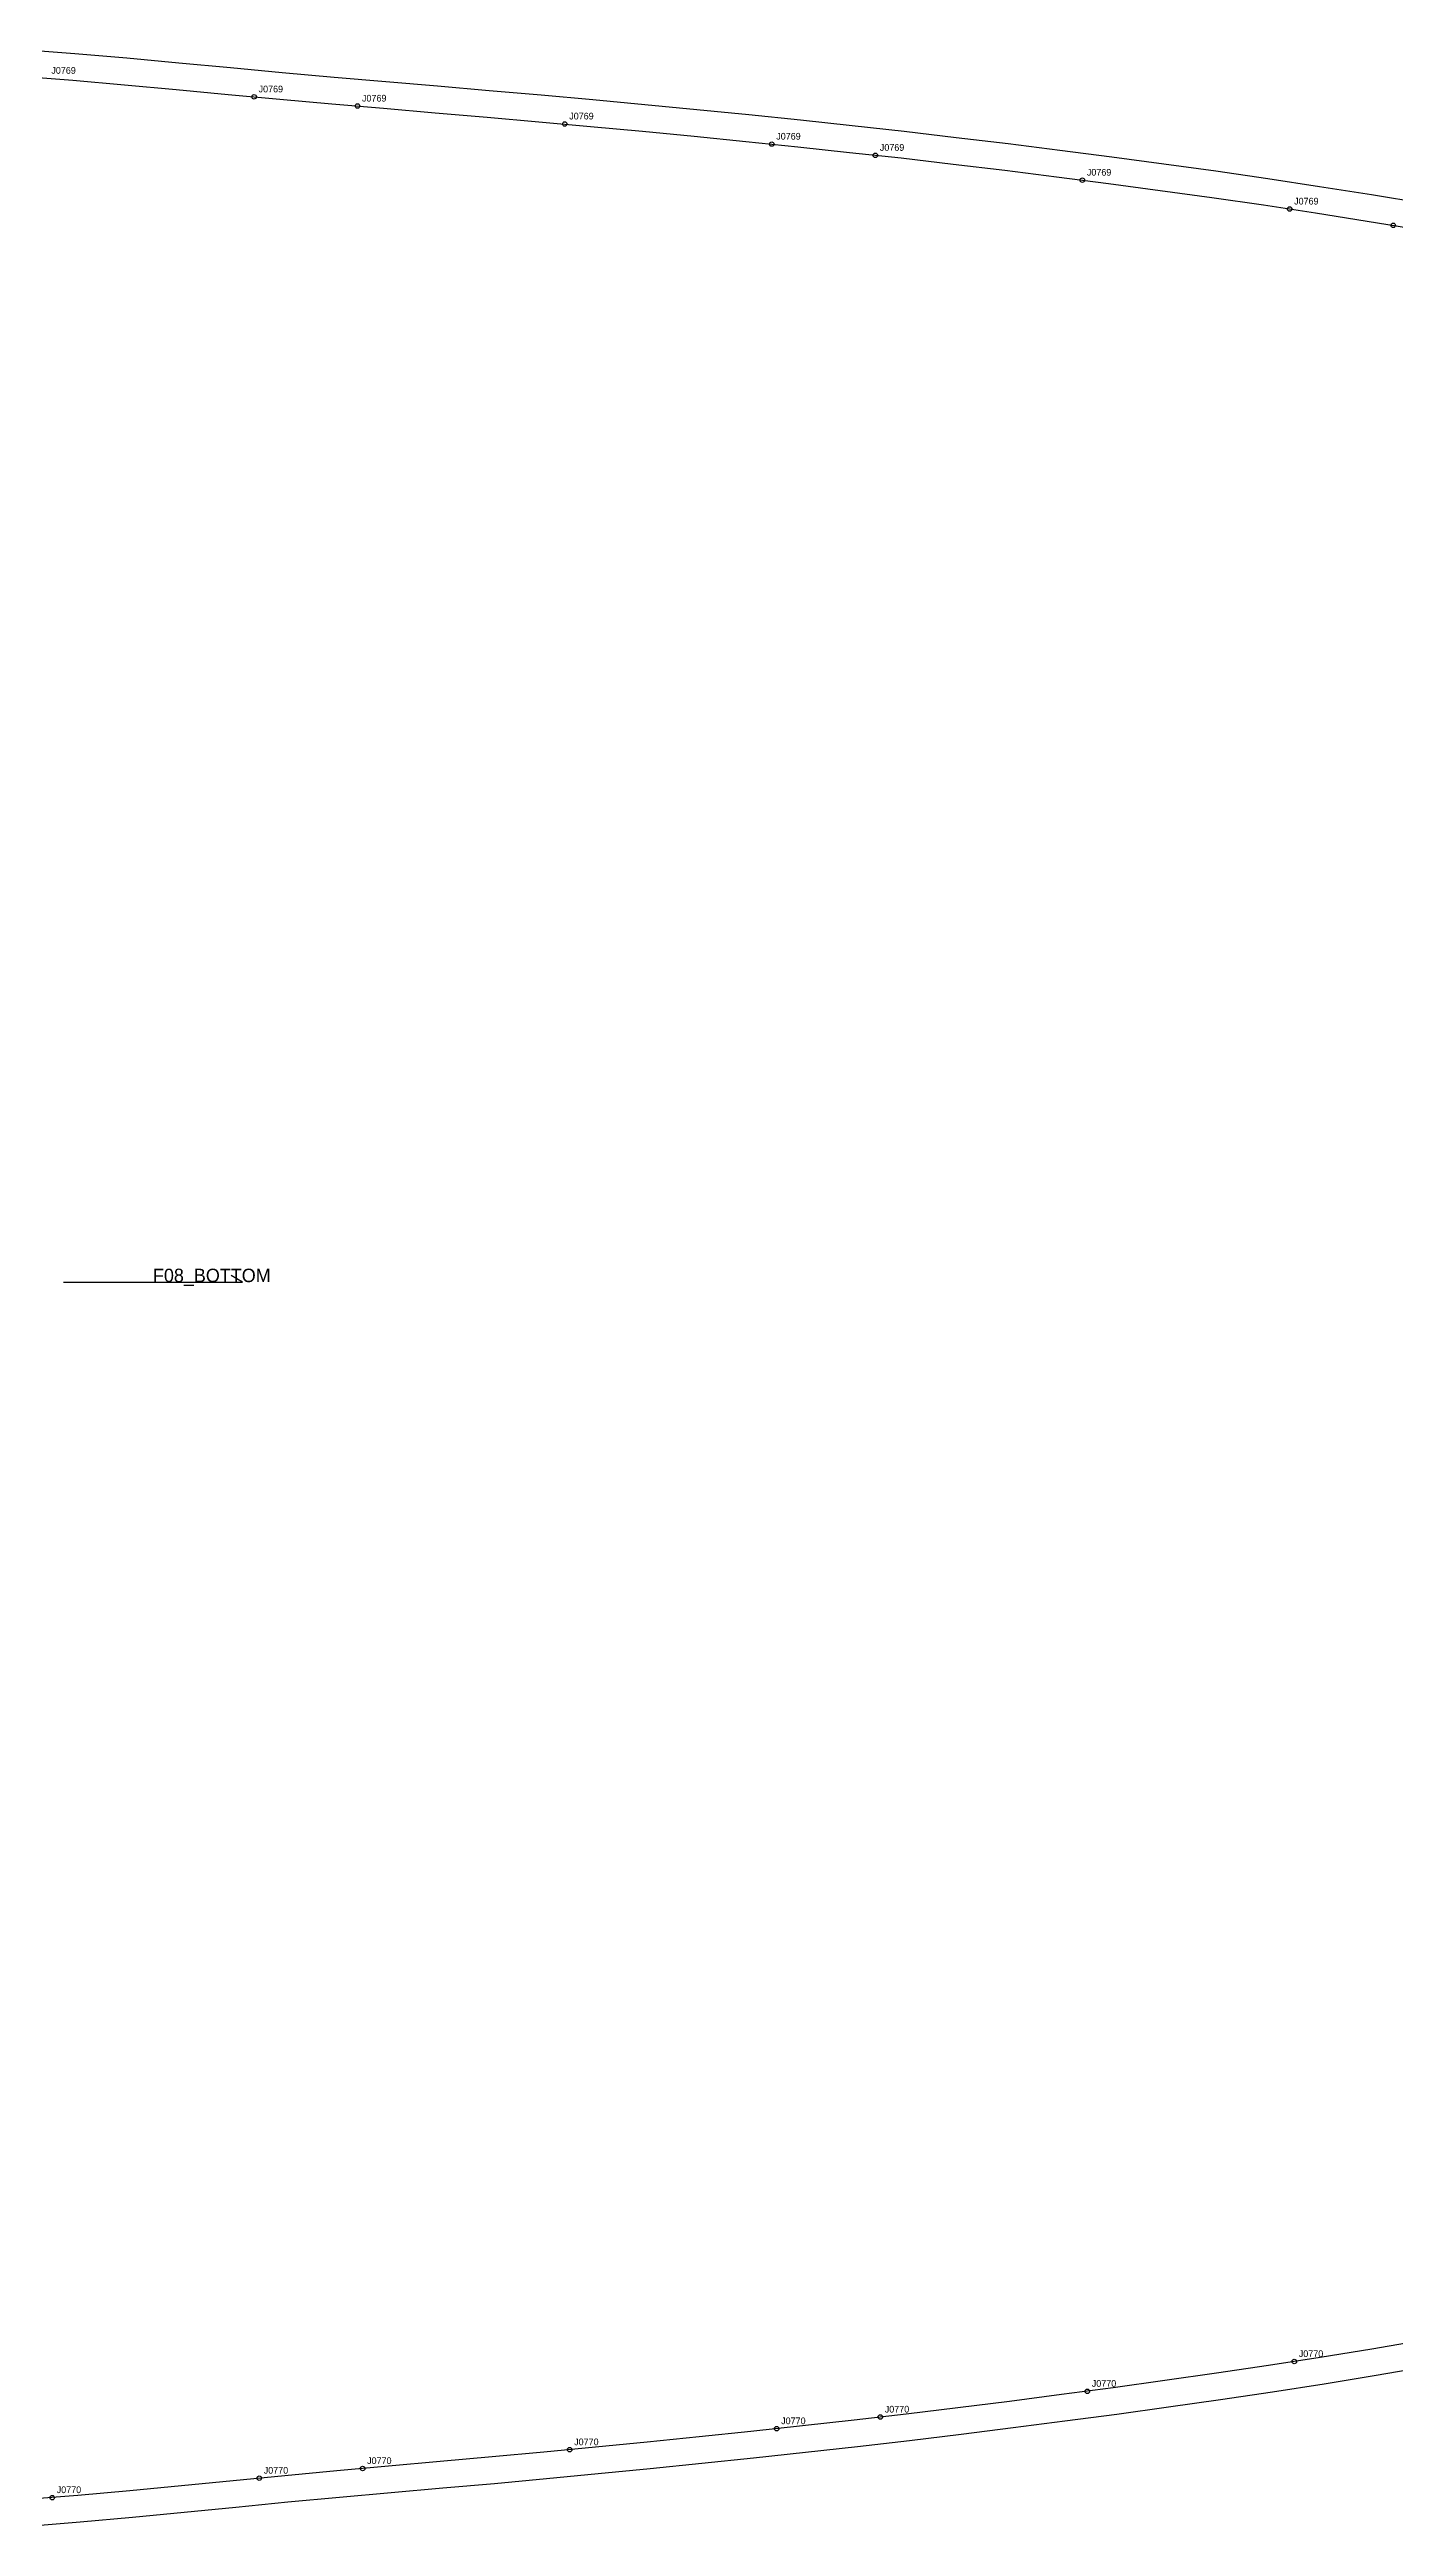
# Model space of a CAD drawing. Header units: millimetres. Extents: x -12 to 2303, y -630 to 492.
# Drawn here: x 1099 to 1700, y -621 to 486 of the extents above; entities that cross this region are included whole.
import ezdxf

# ---------------------------------------------------------------- set-up
doc = ezdxf.new("R2010")
doc.units = ezdxf.units.MM
for name, color, linetype in [('CUT', 1, 'Continuous'), ('GRAIN', 3, 'Continuous'), ('LABEL', 7, 'Continuous'), ('NOTCH', 2, 'Continuous'), ('SEW', 5, 'Continuous')]:
    doc.layers.add(name, color=color, linetype=linetype)

msp = doc.modelspace()

# ---------------------------------------------------------------- linework, layer by layer
at = {"layer": 'CUT'}
for points in [[(1087, 485.6), (1110.2, 483.9), (1133.5, 481.9), (1156.7, 479.7), (1179.8, 477.6), (1202.9, 475.4), (1226, 473.3), (1249.1, 471.4), (1272.2, 469.4), (1295.4, 467.4), (1318.6, 465.4), (1341.7, 463.3), (1364.9, 461.1), (1388.1, 458.9), (1411.3, 456.6), (1434.4, 454.2), (1457.6, 451.7), (1480.8, 449.1), (1504, 446.4), (1527.2, 443.6), (1550.4, 440.7), (1573.6, 437.7), (1596.8, 434.6), (1620, 431.4), (1643.2, 428), (1666.4, 424.5), (1689.6, 420.9), (1712.9, 417)], [(1715, -549.5), (1691.7, -553.5), (1668.5, -557.3), (1645.3, -560.9), (1622.1, -564.3), (1598.9, -567.6), (1575.8, -570.8), (1552.6, -573.9), (1529.4, -576.9), (1506.2, -579.8), (1483.1, -582.6), (1459.9, -585.3), (1436.7, -587.9), (1413.5, -590.4), (1390.4, -592.8), (1367.2, -595.2), (1344, -597.4), (1320.9, -599.6), (1297.7, -601.8), (1274.6, -603.8), (1251.5, -605.9), (1228.4, -608), (1205.3, -610.1), (1182.2, -612.4), (1159, -614.7), (1135.9, -616.9), (1112.6, -619), (1089.4, -620.9)]]:
    msp.add_lwpolyline(points, dxfattribs=at)
at = {"layer": 'GRAIN'}
for p, q in [((1105.1, -65), (1185.1, -65)), ((1185.1, -65), (1180.1, -62))]:
    msp.add_line(p, q, dxfattribs=at)
at = {"layer": 'NOTCH'}
for centre in [(1190.3, 464.5), (1236.5, 460.4), (1329.1, 452.4), (1421.6, 443.4), (1467.9, 438.4), (1560.4, 427.3), (1653, 414.4), (1699.3, 407.1), (1655.1, -547.2), (1562.6, -560.5), (1470.1, -572), (1331.3, -586.6), (1423.8, -577.2), (1238.8, -595), (1100.1, -608), (1192.6, -599.3)]:
    msp.add_circle(centre, 1, dxfattribs=at)
at = {"layer": 'SEW'}
for points in [[(1086.1, 473.7), (1109.3, 471.9), (1132.4, 469.9), (1155.5, 467.8), (1178.7, 465.6), (1201.8, 463.4), (1225, 461.4), (1248.1, 459.4), (1271.2, 457.4), (1294.4, 455.5), (1317.5, 453.4), (1340.6, 451.3), (1363.8, 449.2), (1386.9, 446.9), (1410, 444.6), (1433.2, 442.2), (1456.3, 439.7), (1479.5, 437.2), (1502.6, 434.5), (1525.7, 431.7), (1548.9, 428.8), (1572, 425.8), (1595.1, 422.7), (1618.3, 419.5), (1641.4, 416.2), (1664.6, 412.7), (1687.7, 409), (1710.8, 405.2)], [(1712.9, -537.7), (1689.8, -541.7), (1666.6, -545.4), (1643.5, -549), (1620.4, -552.4), (1597.3, -555.7), (1574.2, -558.9), (1551, -562), (1527.9, -565), (1504.8, -567.9), (1481.7, -570.7), (1458.5, -573.4), (1435.4, -576), (1412.3, -578.5), (1389.2, -580.9), (1366, -583.2), (1342.9, -585.5), (1319.8, -587.7), (1296.6, -589.8), (1273.5, -591.9), (1250.4, -593.9), (1227.3, -596), (1204.1, -598.2), (1181, -600.5), (1157.9, -602.7), (1134.8, -605), (1111.6, -607), (1088.5, -608.9)]]:
    msp.add_lwpolyline(points, dxfattribs=at)

# ---------------------------------------------------------------- texts
at = {"layer": 'LABEL'}
for s, height, p in [('J0769', 3, (1099.7, 474.8)), ('J0769', 3, (1192.3, 466.5)), ('J0769', 3, (1238.5, 462.4)), ('J0769', 3, (1331.1, 454.4)), ('J0769', 3, (1423.6, 445.4)), ('J0769', 3, (1469.9, 440.4)), ('J0769', 3, (1562.4, 429.3)), ('J0769', 3, (1655, 416.4)), ('F08_BOTTOM', 6, (1145.1, -65)), ('J0770', 3, (1657.1, -545.2)), ('J0770', 3, (1564.6, -558.5)), ('J0770', 3, (1425.8, -575.2)), ('J0770', 3, (1472.1, -570)), ('J0770', 3, (1333.3, -584.6)), ('J0770', 3, (1194.6, -597.3)), ('J0770', 3, (1240.8, -593)), ('J0770', 3, (1102.1, -606))]:
    msp.add_text(s, height=height, dxfattribs=at).set_placement(p)

doc.saveas('drawing.dxf')
